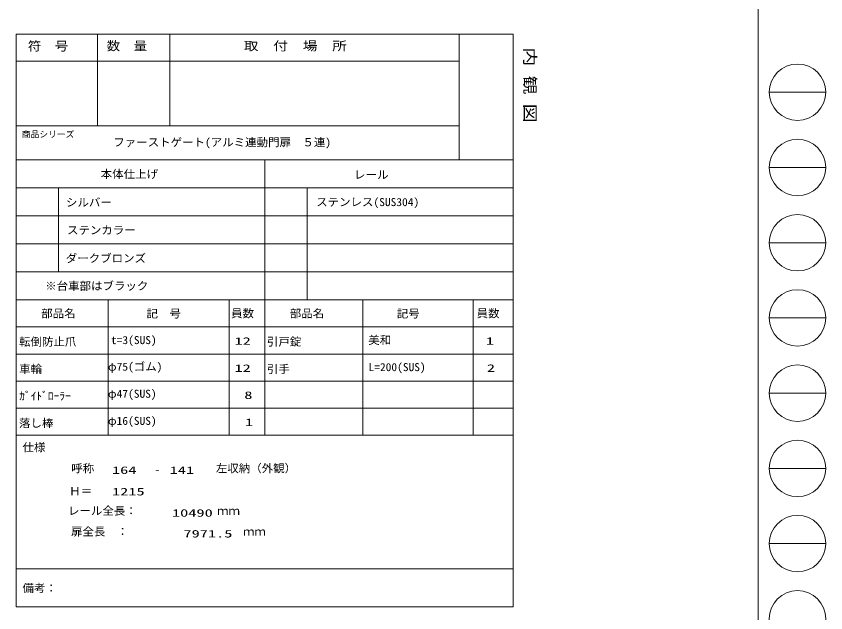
# Model space of a CAD drawing. Units: millimetres, scale not verified. Extents: x -41262 to 41888, y -7064 to 7244.
# Drawn here: x -26563 to -21187, y -4904 to -938 of the extents above; entities that cross this region are included whole.
import ezdxf
from ezdxf.enums import TextEntityAlignment as Align

# ---------------------------------------------------------------- set-up
doc = ezdxf.new("R2010")
doc.units = ezdxf.units.MM
doc.header["$LTSCALE"] = 29
for name, color, linetype, lineweight in [('0-0_0', 7, 'Continuous', 9), ('0-1_USER1', 7, 'Continuous', 9), ('0-2_YKK_ZWAK', 3, 'Continuous', 18)]:
    doc.layers.add(name, color=color, linetype=linetype, lineweight=lineweight)
doc.styles.add('ＭＳ ゴシック', font='')
doc.styles.get('ＭＳ ゴシック').set_extended_font_data('MS Gothic')

msp = doc.modelspace()

# ---------------------------------------------------------------- linework, layer by layer
at = {"layer": '0-0_0'}
for p, q in [((-23262.54, -1056.82), (-26562.54, -1056.82)), ((-26562.54, -1056.82), (-26562.54, -1894)), ((-26022.54, -1666.05), (-26022.54, -1056.82)), ((-25542.54, -1056.82), (-25542.54, -1666.05)), ((-23622.54, -1894), (-23622.54, -1056.82)), ((-23262.54, -1894), (-23262.54, -1056.82)), ((-26562.54, -1236.81), (-23622.54, -1236.81)), ((-23622.54, -1666.05), (-26562.54, -1666.05)), ((-26562.54, -1894), (-23262.54, -1894)), ((-26562.54, -3723.96), (-26562.54, -1894)), ((-24912.54, -1894), (-24912.54, -2823.96)), ((-23262.54, -1894), (-23262.54, -3723.96)), ((-26562.54, -2079.99), (-23262.54, -2079.99)), ((-26280.7, -2637.97), (-26280.7, -2079.99)), ((-24630.7, -2823.96), (-24630.7, -2079.99)), ((-26562.54, -2265.98), (-23262.54, -2265.98)), ((-26562.54, -2451.98), (-23262.54, -2451.98)), ((-23262.54, -2637.97), (-26562.54, -2637.97)), ((-23262.54, -2823.96), (-26562.54, -2823.96)), ((-25950.88, -3723.96), (-25950.88, -2823.96)), ((-25149.14, -2823.96), (-25149.14, -3723.96)), ((-24912.54, -2823.96), (-24912.54, -3723.96)), ((-24261.44, -3723.96), (-24261.44, -2823.96)), ((-23528.72, -2823.96), (-23528.72, -3723.96)), ((-23262.54, -2823.96), (-23262.54, -3723.96)), ((-26562.54, -3003.96), (-23262.54, -3003.96)), ((-23262.54, -3183.96), (-26562.54, -3183.96)), ((-26562.54, -3363.96), (-23262.54, -3363.96)), ((-23262.54, -3543.96), (-26562.54, -3543.96)), ((-26562.54, -3723.96), (-26562.54, -4863.38)), ((-26562.54, -4611.08), (-23262.54, -4611.08)), ((-23262.54, -4863.38), (-26562.54, -4863.38))]:
    msp.add_line(p, q, dxfattribs=at)
msp.add_lwpolyline([(-23262.54, -4863.38), (-23262.54, -3723.96), (-26562.54, -3723.96)], dxfattribs=at)
at = {"layer": '0-2_YKK_ZWAK'}
for p, q in [((-21637.48, 7118.75), (-21637.48, -6131.25)), ((-21562.48, -1443.75), (-21187.48, -1443.75)), ((-21562.48, -1943.75), (-21187.48, -1943.75)), ((-21562.48, -2443.75), (-21187.48, -2443.75)), ((-21562.48, -2943.75), (-21187.48, -2943.75)), ((-21562.48, -3443.75), (-21187.48, -3443.75)), ((-21562.48, -3943.75), (-21187.48, -3943.75)), ((-21562.48, -4443.75), (-21187.48, -4443.75))]:
    msp.add_line(p, q, dxfattribs=at)
for centre in [(-21374.98, -1443.75), (-21374.98, -1943.75), (-21374.98, -2443.75), (-21374.98, -2943.75), (-21374.98, -3443.75), (-21374.98, -3943.75), (-21374.98, -4443.75), (-21374.98, -4943.75)]:
    msp.add_circle(centre, 187.5, dxfattribs=at)

# ---------------------------------------------------------------- texts
at = {"layer": '0-0_0', "style": 'ＭＳ ゴシック'}
for s, height, width, p in [('符\u3000号', 59.78, 1.1, (-26485.39, -1185.08)), ('数\u3000量', 59.78, 1.1, (-25962.11, -1183.84)), ('取\u3000付\u3000場\u3000所', 59.78, 1.2, (-25051.65, -1183.84)), ('ファーストゲート(アルミ連動門扉\u3000５連)', 53.14, 1.05, (-25917.91, -1819.24)), ('本体仕上げ', 53.14, 1.05, (-26001.49, -2030.54)), ('レール', 53.14, 1.05, (-24318.85, -2034.95)), ('シルバー', 53.14, 1.05, (-26232, -2218.74)), ('ステンレス(SUS304)', 53.14, 1.05, (-24571.06, -2216.53)), ('ステンカラー', 53.14, 1.05, (-26225.36, -2403.25)), ('ダークブロンズ', 53.14, 1.05, (-26233.34, -2589.98)), ('※台車部はブラック', 53.14, 1.05, (-26370.12, -2773.76)), ('部品名', 53.14, 1.05, (-26396.32, -2957.2)), ('記\u3000号', 53.14, 1.05, (-25697.42, -2957.57)), ('員数', 53.14, 1.05, (-25136.04, -2956.46)), ('部品名', 53.14, 1.05, (-24746.32, -2957.2)), ('記号', 53.14, 1.05, (-24035.62, -2957.57)), ('員数', 53.14, 1.05, (-23505.76, -2956.46)), ('t=3(SUS)', 53.14, 1.05, (-25933.3, -3133.63)), ('転倒防止爪', 53.14, 1.05, (-26543.93, -3145.08)), ('12', 49.82, 1.6, (-25113.29, -3137.43)), ('車輪', 53.14, 1.05, (-26543.08, -3325.81)), ('φ75(ゴム)', 53.14, 1.05, (-25953.6, -3310.32)), ('12', 49.82, 1.6, (-25113.29, -3317.44)), ('ｶﾞｲﾄﾞﾛｰﾗｰ', 53.14, 1.05, (-26542.56, -3505.45)), ('φ47(SUS)', 53.14, 1.05, (-25953.6, -3490.33)), (' 8', 49.82, 1.6, (-25102.34, -3497.09)), ('φ16(SUS)', 53.14, 1.05, (-25953.39, -3670.33)), ('落し棒', 53.14, 1.05, (-26543.9, -3685.82)), ('1', 49.82, 1.6, (-25043.84, -3677.44)), ('仕様', 53.14, 1.05, (-26520.28, -3846.06)), ('呼称', 53.14, 1.05, (-26196.99, -3986.36)), ('左収納（外観）', 53.14, 1.05, (-25237.01, -3985.99)), ('164', 49.82, 1.6, (-25926.71, -3995.27)), ('-', 53.14, 1.05, (-25644, -3994.82)), ('141', 49.82, 1.6, (-25543.48, -3995.27)), ('Ｈ＝', 53.14, 1.05, (-26210.96, -4137.81)), ('1215', 49.82, 1.6, (-25926.71, -4138.26)), ('レール全長：\u3000\u3000\u3000\u3000\u3000\u3000\u3000ｍｍ', 53.14, 1.05, (-26218.38, -4268.36)), ('10490', 49.82, 1.6, (-25528.53, -4279.86)), ('扉全長\u3000：\u3000\u3000\u3000\u3000\u3000\u3000\u3000\u3000\u3000\u3000ｍｍ', 53.14, 1.05, (-26198.58, -4406.35)), ('7971.5', 49.82, 1.6, (-25452.32, -4417.84)), ('備考：', 53.14, 1.05, (-26520.67, -4782.33))]:
    msp.add_text(s, height=height, dxfattribs=dict(at, width=width)).set_placement(p, align=Align.BOTTOM_LEFT)
at = {"layer": '0-0_0', "style": 'ＭＳ ゴシック', "width": 1.2}
msp.add_text('内 観 図', height=76.39, rotation=270, dxfattribs=at).set_placement((-23212.35, -1145.95), align=Align.BOTTOM_LEFT)
at = {"layer": '0-0_0', "style": 'ＭＳ ゴシック'}
msp.add_text('商品シリーズ', height=41.51, dxfattribs=at).set_placement((-26525.29, -1756.86), align=Align.BOTTOM_LEFT)
at = {"layer": '0-1_USER1', "style": 'ＭＳ ゴシック'}
for s, height, width, p in [('美和', 53.14, 1.05, (-24225.27, -3133.61)), ('引戸錠', 53.14, 1.05, (-24897.7, -3144.32)), ('1', 49.82, 1.6, (-23444.85, -3137.06)), ('引手', 53.14, 1.05, (-24897.7, -3326.89)), ('L=200(SUS)', 53.14, 1.05, (-24223.33, -3313.24)), ('2', 49.82, 1.6, (-23437.66, -3317.07))]:
    msp.add_text(s, height=height, dxfattribs=dict(at, width=width)).set_placement(p, align=Align.BOTTOM_LEFT)

doc.saveas('drawing.dxf')
